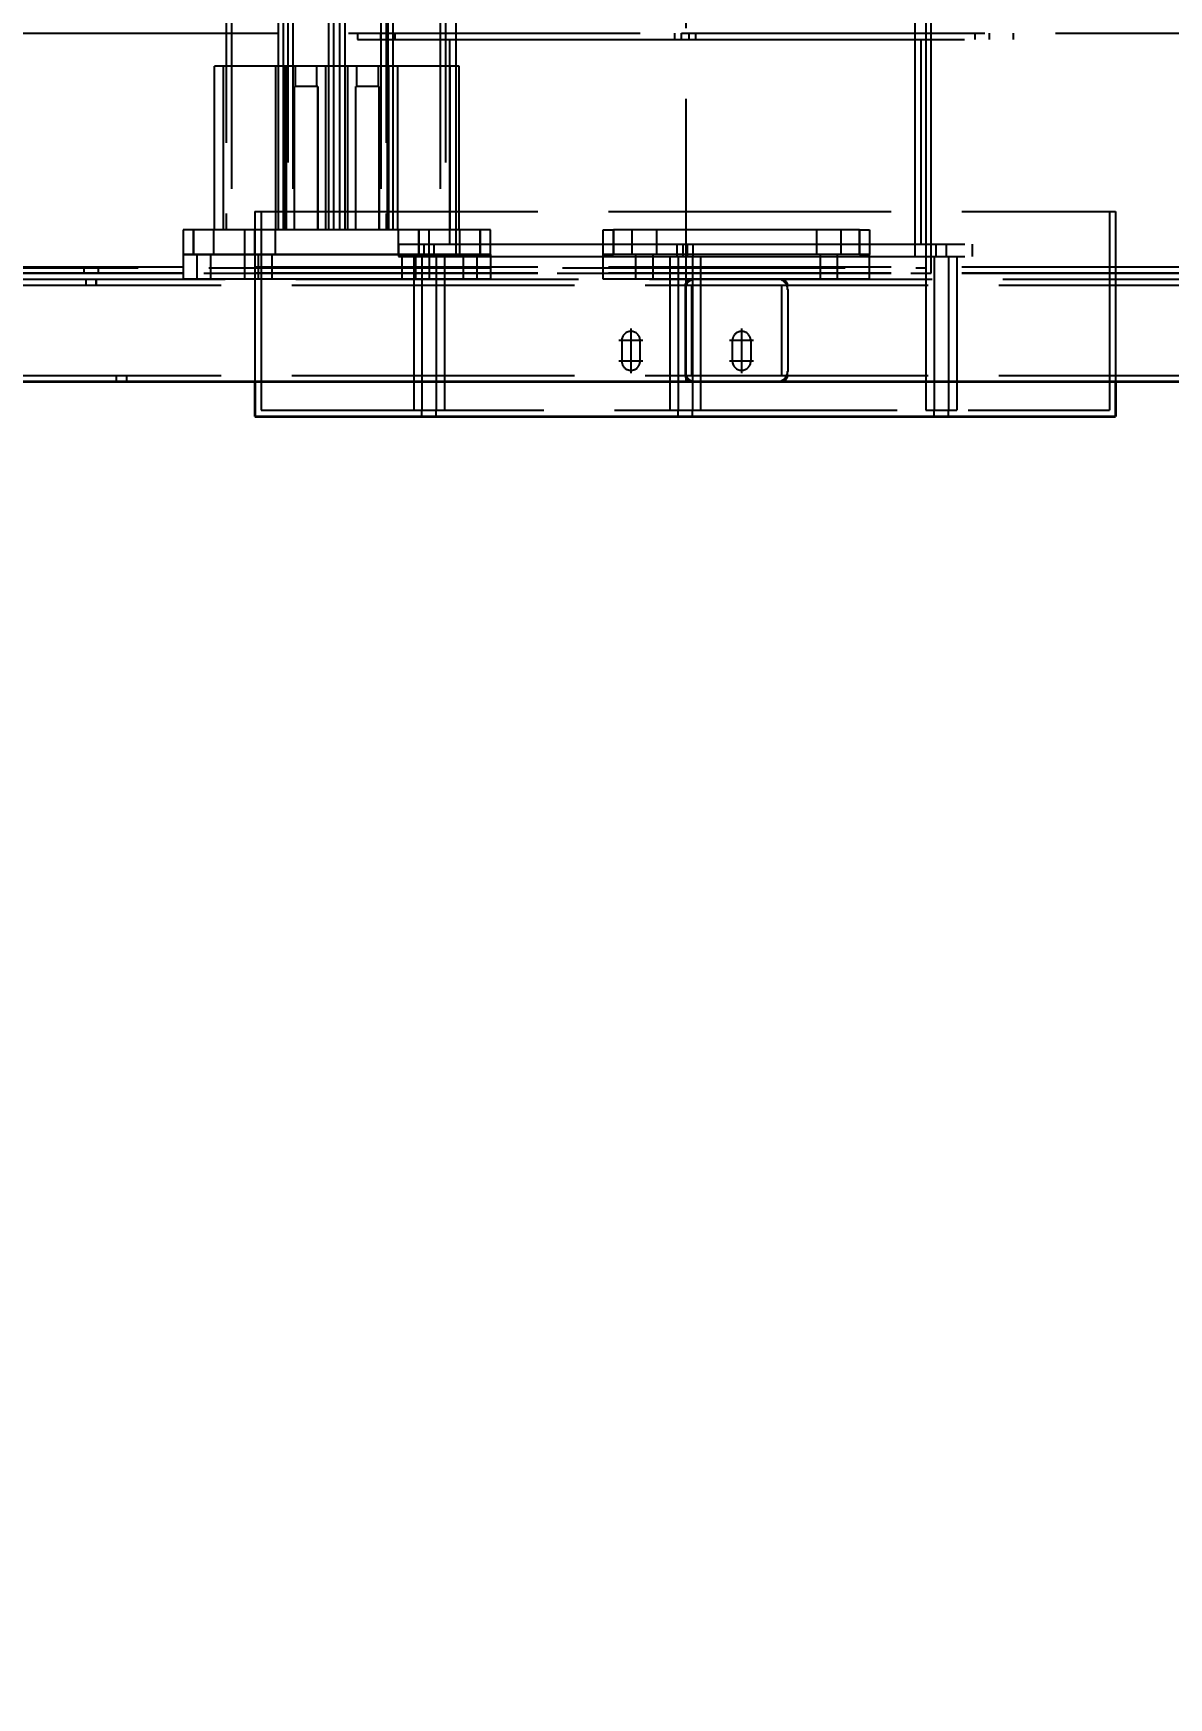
# Model space of a CAD drawing. Header units: millimetres. Extents: x -73083 to 81340, y -6859 to 6812.
# Drawn here: x -67817 to -67263, y -3688 to -2876 of the extents above; entities that cross this region are included whole.
import ezdxf

# ---------------------------------------------------------------- set-up
doc = ezdxf.new("R2010")
doc.units = ezdxf.units.MM
doc.linetypes.add('AM_ISO02W050', pattern=[7.5, 6, -1.5])
doc.linetypes.add('AM_ISO08W050', pattern=[18, 12, -1.5, 3, -1.5])
doc.layers.add('AM_7', color=2, linetype='AM_ISO08W050', lineweight=25)
doc.layers.add('AM_HID', color=1, linetype='AM_ISO02W050', lineweight=25)
doc.layers.add('word_dim', color=253, linetype='Continuous')
doc.styles.get("Standard").update_dxf_attribs({"font": 'romans.shx', "bigfont": 'bigfont.shx'})
doc.dimstyles.new('STANDARD 1-23', dxfattribs={"dimscale": 23, "dimtxt": 3.5, "dimasz": 3, "dimexe": 1, "dimexo": 0, "dimgap": 1, "dimtad": 3, "dimdsep": 46, "dimtxsty": 'Standard', "dimblk1": 'OPEN', "dimblk2": 'OPEN', "dimsah": 1, "dimcen": 0, "dimclrd": 256, "dimclre": 256, "dimclrt": 3, "dimazin": 2, "dimtfac": 1, "dimtmove": 0, "dimatfit": 3, "dimldrblk": 'OPEN', "dimfxl": 0, "dimtolj": 1, "dimtzin": 0, "dimlwd": 13, "dimlwe": 13, "dimarcsym": 0})

# ---------------------------------------------------------------- blocks, each defined once
blk = doc.blocks.new('_Open')
at = {"color": 0, "lineweight": -2}
for p, q in [((-1, 0.167), (0, 0)), ((-1, -0.167), (0, 0)), ((0, 0), (-1, 0))]:
    blk.add_line(p, q, dxfattribs=at)
blk = doc.blocks.new('*D1040')
at = {"layer": 'DEFPOINTS', "color": 0, "ltscale": 2}
for p in [(-68078.92, -1592.68), (-70152.89, -5613.83), (-66959.98, -5613.83)]:
    blk.add_point(p, dxfattribs=at)
at = {"layer": 'word_dim', "lineweight": 13, "ltscale": 2}
for p, q in [((-68078.92, -1592.68), (-70175.89, -1592.68)), ((-70152.89, -1661.68), (-70152.89, -5544.83)), ((-66959.98, -5613.83), (-70175.89, -5613.83))]:
    blk.add_line(p, q, dxfattribs=at)
at = {"layer": 'word_dim', "lineweight": 13, "ltscale": 2, "xscale": 69, "yscale": 69, "zscale": 69}
for p, rotation in [((-70152.89, -1592.68), 90), ((-70152.89, -5613.83), 270)]:
    blk.add_blockref('_Open', p, dxfattribs=dict(at, rotation=rotation))
at = {"layer": 'word_dim', "color": 3, "ltscale": 2, "insert": (-70216.14, -3603.25), "char_height": 80.5, "attachment_point": 5, "rotation": 90}
blk.add_mtext('\\A1;4021.2', dxfattribs=at)

msp = doc.modelspace()

# ---------------------------------------------------------------- linework, layer by layer
at = {"color": 7, "lineweight": 35, "ltscale": 23}
for p, q in [((-68730.46154, -3045.67297), (-67110.46154, -3045.67102)), ((-67708.95916, -3045.67102), (-67708.95909, -3062.67639)), ((-67288.95916, -3045.67102), (-67288.95909, -3062.67395)), ((-67288.95763, -3045.6715), (-67288.95751, -3062.67346)), ((-67708.95909, -3062.67639), (-67288.95909, -3062.67395))]:
    msp.add_line(p, q, dxfattribs=at)
for centre, start, end in [((-67493.95745, -3040.67297), 268.5461849, 270.00005214), ((-67453.95745, -3040.67297), 270.00005214, 271.45391937)]:
    msp.add_arc(centre, 5, start, end, dxfattribs=at)
at = {"layer": 'AM_7', "ltscale": 23}
for p, q in [((-67525.45586, -3019.82043), (-67525.45586, -3031.52014)), ((-67471.4558, -3019.82971), (-67471.4558, -3031.52941)), ((-67519.60588, -3025.67004), (-67531.3059, -3025.67004)), ((-67525.45586, -3029.82043), (-67525.45586, -3041.52014)), ((-67465.60576, -3025.6798), (-67477.30577, -3025.6798)), ((-67471.45574, -3029.82971), (-67471.45574, -3041.52941)), ((-67519.60588, -3035.67004), (-67531.30584, -3035.67004)), ((-67465.60576, -3035.6798), (-67477.30577, -3035.6798))]:
    msp.add_line(p, q, dxfattribs=at)
at = {"layer": 'AM_HID', "ltscale": 23}
for p, q in [((-67381.41692, -2990.1759), (-67381.41533, -1595.17614)), ((-67720.45702, -1778.67175), (-67720.45595, -2971.6715)), ((-67697.45598, -2971.6715), (-67697.45702, -1778.67175)), ((-67694.95598, -2971.6715), (-67694.95702, -1778.67175)), ((-67690.46263, -1778.6715), (-67690.46154, -2971.6715)), ((-67672.95598, -2971.67199), (-67672.95702, -1778.67199)), ((-67670.45598, -2971.67199), (-67670.45702, -1778.67199)), ((-67667.46154, -2971.6715), (-67667.46263, -1778.6715)), ((-67647.45702, -1778.67199), (-67647.45598, -2971.67199)), ((-67641.48021, -2971.64367), (-67641.48125, -1778.64343)), ((-67618.48125, -1778.64343), (-67618.48021, -2971.64318)), ((-67722.95629, -2618.6715), (-67722.95595, -2971.6715)), ((-67644.95629, -2618.67199), (-67644.95598, -2971.67199)), ((-67610.9594, -2752.69104), (-67610.95867, -2875.69104)), ((-67386.9594, -2752.68957), (-67386.95867, -2875.68957)), ((-67692.96172, -2800.67199), (-67692.96154, -2971.6715)), ((-67664.96154, -2971.6715), (-67664.96172, -2800.67199)), ((-67643.98021, -2971.64367), (-67643.98034, -2800.67199)), ((-67615.98034, -2800.6715), (-67615.98021, -2971.64318)), ((-67498.45586, -3045.67004), (-67498.45604, -2800.67004)), ((-67498.45574, -3045.6798), (-67498.45604, -2800.6798)), ((-67378.91692, -2992.6759), (-67378.91674, -2800.6715)), ((-68180.71624, -2875.69396), (-66817.20147, -2875.68566)), ((-67658.96025, -2875.67639), (-67500.74889, -2875.67541)), ((-67658.96025, -2875.67639), (-67658.96019, -2878.67639)), ((-67658.95867, -2875.67541), (-67658.95867, -2878.67541)), ((-67647.45116, -2878.6759), (-67647.45116, -2875.6759)), ((-67647.44963, -2878.67541), (-67647.44963, -2875.67541)), ((-67640.45116, -2878.6759), (-67640.45116, -2875.6759)), ((-67640.44963, -2878.67541), (-67640.44963, -2875.67541)), ((-67610.96025, -2875.6759), (-67610.96019, -2878.6759)), ((-67610.95867, -2875.67541), (-67610.95867, -2878.67541)), ((-67504.08117, -2878.67541), (-67504.08117, -2875.67541)), ((-67504.07964, -2878.67395), (-67504.07964, -2875.67395)), ((-67500.83922, -2878.67541), (-67500.83928, -2875.67541)), ((-67500.8377, -2878.67492), (-67500.83776, -2875.67492)), ((-67500.74889, -2875.67541), (-67338.96025, -2875.67443)), ((-67497.08117, -2878.67541), (-67497.08117, -2875.67541)), ((-67497.07964, -2878.67395), (-67497.07964, -2875.67395)), ((-67493.83922, -2878.67492), (-67493.83928, -2875.67492)), ((-67493.8377, -2878.67492), (-67493.83776, -2875.67492)), ((-67386.96025, -2875.67443), (-67386.96019, -2878.67443)), ((-67386.95867, -2875.67395), (-67386.95867, -2878.67395)), ((-67357.46929, -2878.67443), (-67357.46929, -2875.67443)), ((-67357.46776, -2878.67395), (-67357.46776, -2875.67395)), ((-67350.46929, -2878.67443), (-67350.46929, -2875.67443)), ((-67350.46776, -2878.67395), (-67350.46776, -2875.67395)), ((-67338.96025, -2875.67443), (-67338.96019, -2878.67443)), ((-67338.95867, -2875.67346), (-67338.95867, -2878.67346)), ((-67658.96019, -2878.67639), (-67500.74883, -2878.67541)), ((-67613.96019, -2878.6759), (-67500.24578, -2878.67541)), ((-67613.96019, -2878.6759), (-67613.95958, -2978.6759)), ((-67613.95867, -2878.67541), (-67613.95806, -2978.67541)), ((-67610.96019, -2878.6759), (-67610.95958, -2978.6759)), ((-67610.95867, -2878.67541), (-67610.95806, -2978.67541)), ((-67500.74883, -2878.67541), (-67338.96019, -2878.67443)), ((-67500.24578, -2878.67541), (-67383.96019, -2878.67443)), ((-67386.96019, -2878.67443), (-67386.95958, -2978.67443)), ((-67386.95867, -2878.67395), (-67386.95806, -2978.67395)), ((-67383.96019, -2878.67443), (-67383.95958, -2978.67443)), ((-67383.95867, -2878.67395), (-67383.95806, -2978.67395)), ((-67708.95604, -2891.6715), (-67728.70604, -2891.6715)), ((-67728.70595, -2971.6715), (-67728.70604, -2891.6715)), ((-67724.30596, -2971.6715), (-67724.30602, -2891.6715)), ((-67698.71465, -2891.6715), (-67708.95604, -2891.6715)), ((-67678.96166, -2891.6715), (-67698.71166, -2891.6715)), ((-67698.71154, -2971.6715), (-67698.71166, -2891.6715)), ((-67694.31157, -2971.6715), (-67694.31163, -2891.6715)), ((-67693.60595, -2971.6715), (-67693.60601, -2891.6715)), ((-67689.20604, -2901.6715), (-67689.20604, -2891.6715)), ((-67659.21166, -2891.6715), (-67678.96166, -2891.6715)), ((-67678.70604, -2901.6715), (-67678.70604, -2891.6715)), ((-67674.30596, -2971.6715), (-67674.30602, -2891.6715)), ((-67663.61156, -2971.6715), (-67663.61162, -2891.6715)), ((-67658.95604, -2891.6715), (-67659.21471, -2891.6715)), ((-67659.2116, -2901.6715), (-67659.21166, -2891.6715)), ((-67648.71465, -2891.6715), (-67658.95604, -2891.6715)), ((-67628.96166, -2891.6715), (-67648.71166, -2891.6715)), ((-67648.7116, -2901.6715), (-67648.71166, -2891.6715)), ((-67644.31157, -2971.6715), (-67644.31163, -2891.6715)), ((-67643.60595, -2971.6715), (-67643.60601, -2891.6715)), ((-67639.20598, -2971.6715), (-67639.20604, -2891.6715)), ((-67609.21166, -2891.6715), (-67628.96166, -2891.6715)), ((-67613.61156, -2971.6715), (-67613.61162, -2891.6715)), ((-67609.21154, -2971.6715), (-67609.21166, -2891.6715)), ((-67678.29674, -2901.6715), (-67689.61534, -2901.6715)), ((-67689.61528, -2971.6715), (-67689.61534, -2901.6715)), ((-67689.61528, -2971.6715), (-67689.61534, -2901.6715)), ((-67678.29674, -2901.6715), (-67678.29668, -2971.6715)), ((-67678.29668, -2971.6715), (-67678.29674, -2901.6715)), ((-67648.3023, -2901.6715), (-67659.62096, -2901.6715)), ((-67659.6209, -2971.6715), (-67659.62096, -2901.6715)), ((-67659.62084, -2971.6715), (-67659.6209, -2901.6715)), ((-67648.3023, -2901.6715), (-67648.30223, -2971.6715)), ((-67648.30223, -2971.6715), (-67648.3023, -2901.6715)), ((-67708.95971, -2962.67639), (-67288.95971, -2962.67395)), ((-67708.95971, -2962.67639), (-67708.95916, -3045.67102)), ((-67708.95818, -2962.6759), (-67708.95751, -3062.6759)), ((-67705.95971, -2962.67639), (-67705.95909, -3059.67639)), ((-67705.95818, -2962.6759), (-67705.95757, -3059.6759)), ((-67291.95971, -2962.67395), (-67291.95909, -3059.67395)), ((-67291.95818, -2962.67346), (-67291.95757, -3059.67346)), ((-67288.95971, -2962.67395), (-67288.95916, -3045.67102)), ((-67288.95818, -2962.67346), (-67288.95763, -3045.6715)), ((-67738.95595, -2971.6715), (-67743.95595, -2971.6715)), ((-67743.95595, -2971.6715), (-67743.95595, -2983.6715)), ((-67738.95598, -2971.67199), (-67738.95595, -2983.67199)), ((-67713.96465, -2971.6715), (-67738.95595, -2971.6715)), ((-67738.95592, -2983.6715), (-67738.95595, -2971.6715)), ((-67738.95595, -2983.6715), (-67738.95595, -2971.6715)), ((-67738.95595, -2983.67199), (-67738.95595, -2971.67199)), ((-67728.95595, -2983.6715), (-67728.95595, -2971.6715)), ((-67728.95595, -2983.67199), (-67728.95595, -2971.67199)), ((-67711.95061, -2971.6715), (-67724.30596, -2971.6715)), ((-67711.68718, -2971.6715), (-67722.95595, -2971.6715)), ((-67708.9616, -2971.6715), (-67713.9616, -2971.6715)), ((-67713.9616, -2971.6715), (-67713.9616, -2983.6715)), ((-67598.9616, -2971.6715), (-67708.9616, -2971.6715)), ((-67708.9616, -2983.6715), (-67708.9616, -2971.6715)), ((-67708.9616, -2983.6715), (-67708.9616, -2971.6715)), ((-67708.96154, -2971.6715), (-67708.96154, -2983.6715)), ((-67708.96154, -2983.6715), (-67708.96154, -2971.6715)), ((-67698.9616, -2983.6715), (-67698.9616, -2971.6715)), ((-67698.96154, -2983.6715), (-67698.96154, -2971.6715)), ((-67678.9616, -2971.6715), (-67694.31157, -2971.6715)), ((-67664.96154, -2971.6715), (-67692.96154, -2971.6715)), ((-67663.61156, -2971.6715), (-67678.9616, -2971.6715)), ((-67644.95598, -2971.67199), (-67672.95598, -2971.67199)), ((-67628.9616, -2971.6715), (-67644.31157, -2971.6715)), ((-67615.98021, -2971.64318), (-67643.98021, -2971.64367)), ((-67638.95598, -2983.67199), (-67638.95598, -2971.67199)), ((-67638.95592, -2983.6715), (-67638.95592, -2971.6715)), ((-67613.61156, -2971.6715), (-67628.9616, -2971.6715)), ((-67628.95598, -2983.67199), (-67628.95598, -2971.67199)), ((-67628.95598, -2983.67199), (-67628.95598, -2971.67199)), ((-67628.95592, -2971.6715), (-67628.95592, -2983.6715)), ((-67628.95592, -2983.6715), (-67628.95592, -2971.6715)), ((-67623.95592, -2983.6715), (-67623.95592, -2971.6715)), ((-67608.9616, -2983.6715), (-67608.9616, -2971.6715)), ((-67608.96154, -2983.6715), (-67608.96154, -2971.6715)), ((-67593.9616, -2971.6715), (-67598.9616, -2971.6715)), ((-67598.9616, -2971.6715), (-67598.9616, -2983.6715)), ((-67598.9616, -2983.6715), (-67598.9616, -2971.6715)), ((-67598.96154, -2983.6715), (-67598.96154, -2971.6715)), ((-67598.96154, -2983.6715), (-67598.96154, -2971.6715)), ((-67593.9616, -2983.6715), (-67593.9616, -2971.6715)), ((-67538.95806, -2983.65051), (-67538.95806, -2971.65051)), ((-67538.95806, -2971.65051), (-67533.95806, -2971.65051)), ((-67413.95806, -2971.65051), (-67533.95806, -2971.65051)), ((-67533.95806, -2983.65051), (-67533.95806, -2971.65051)), ((-67533.95794, -2971.65051), (-67533.95794, -2983.65051)), ((-67524.95806, -2971.65051), (-67524.958, -2983.65051)), ((-67524.958, -2971.65051), (-67524.95794, -2983.65051)), ((-67512.95806, -2971.65051), (-67512.958, -2983.65051)), ((-67512.958, -2971.65051), (-67512.95794, -2983.65051)), ((-67434.95806, -2971.65051), (-67434.958, -2983.65051)), ((-67434.958, -2971.65051), (-67434.95794, -2983.65051)), ((-67422.95806, -2971.65051), (-67422.958, -2983.65051)), ((-67422.958, -2971.65051), (-67422.95794, -2983.65051)), ((-67413.95806, -2971.65051), (-67413.95806, -2983.65051)), ((-67413.95806, -2971.65051), (-67408.95806, -2971.65051)), ((-67413.95794, -2983.65051), (-67413.95794, -2971.65051)), ((-67408.95806, -2971.65051), (-67408.95806, -2983.65051)), ((-67638.95958, -2978.6759), (-67500.52465, -2978.67541)), ((-67638.95958, -2978.6759), (-67638.95958, -2984.6759)), ((-67638.95806, -2978.67541), (-67638.958, -2984.67541)), ((-67626.41027, -2984.6759), (-67626.41027, -2978.6759)), ((-67626.40868, -2984.67541), (-67626.40874, -2978.67541)), ((-67621.49327, -2984.6759), (-67621.49327, -2978.6759)), ((-67621.49169, -2984.67541), (-67621.49175, -2978.67541)), ((-67613.95958, -2978.6759), (-67500.24517, -2978.67541)), ((-67610.95958, -2978.6759), (-67610.95958, -2984.6759)), ((-67610.95806, -2978.67541), (-67610.958, -2984.67541)), ((-67502.81542, -2984.67541), (-67502.81548, -2978.67541)), ((-67502.81389, -2984.67395), (-67502.81395, -2978.67395)), ((-67500.52465, -2978.67541), (-67358.95958, -2978.67443)), ((-67500.24517, -2978.67541), (-67383.95958, -2978.67443)), ((-67500.02068, -2984.67541), (-67500.02074, -2978.67541)), ((-67500.01915, -2984.67492), (-67500.01915, -2978.67492)), ((-67497.89843, -2984.67541), (-67497.89849, -2978.67541)), ((-67497.8969, -2984.67395), (-67497.89696, -2978.67395)), ((-67495.10369, -2984.67541), (-67495.10369, -2978.67541)), ((-67495.10216, -2984.67492), (-67495.10216, -2978.67492)), ((-67386.95958, -2978.67443), (-67386.95958, -2984.67443)), ((-67386.95806, -2978.67395), (-67386.958, -2984.67395)), ((-67376.42589, -2984.67443), (-67376.42589, -2978.67443)), ((-67376.4243, -2984.67395), (-67376.42437, -2978.67395)), ((-67371.50884, -2984.67443), (-67371.5089, -2978.67443)), ((-67371.50731, -2984.67395), (-67371.50737, -2978.67395)), ((-67358.95958, -2978.67443), (-67358.95958, -2984.67443)), ((-67358.95806, -2978.67395), (-67358.958, -2984.67395)), ((-67743.95595, -2983.6715), (-67738.95592, -2983.6715)), ((-67743.95592, -2983.69348), (-67743.95592, -2995.69348)), ((-67623.95592, -2983.69348), (-67743.95592, -2983.69348)), ((-67738.95592, -2983.6715), (-67713.96465, -2983.6715)), ((-67737.27944, -2983.69348), (-67737.27944, -2995.69348)), ((-67737.27944, -2983.69348), (-67737.27944, -2995.69348)), ((-67730.63247, -2983.69348), (-67730.63243, -2995.69348)), ((-67730.63243, -2983.69348), (-67730.63243, -2995.69348)), ((-67713.9616, -2983.6715), (-67713.9616, -2995.6715)), ((-67593.9616, -2983.6715), (-67713.9616, -2983.6715)), ((-67713.9616, -2983.6715), (-67708.9616, -2983.6715)), ((-67708.9616, -2983.6715), (-67598.9616, -2983.6715)), ((-67707.28508, -2983.6715), (-67707.28508, -2995.6715)), ((-67707.28502, -2983.6715), (-67707.28502, -2995.6715)), ((-67700.63805, -2983.6715), (-67700.63805, -2995.6715)), ((-67700.63805, -2983.6715), (-67700.63799, -2995.6715)), ((-67638.95958, -2984.6759), (-67500.52465, -2984.67541)), ((-67637.27947, -2983.69348), (-67637.27947, -2995.69348)), ((-67637.27947, -2983.69348), (-67637.27941, -2995.69348)), ((-67631.45958, -2984.6759), (-67616.45958, -2984.6759)), ((-67631.45958, -2984.6759), (-67631.45909, -3059.6759)), ((-67631.458, -2984.67541), (-67631.45757, -3059.67541)), ((-67630.63243, -2983.69348), (-67630.63243, -2995.69348)), ((-67630.63243, -2983.69348), (-67630.63243, -2995.69348)), ((-67627.45958, -2984.6759), (-67627.45909, -3059.6759)), ((-67627.458, -2984.67541), (-67627.45757, -3059.67541)), ((-67623.95592, -2983.69348), (-67623.95592, -2995.69348)), ((-67620.45958, -2984.6759), (-67620.45909, -3059.6759)), ((-67620.458, -2984.67541), (-67620.45757, -3059.67541)), ((-67616.45958, -2984.6759), (-67616.45909, -3059.6759)), ((-67616.458, -2984.67541), (-67616.45757, -3059.67541)), ((-67607.28508, -2983.6715), (-67607.28508, -2995.6715)), ((-67607.28502, -2983.6715), (-67607.28502, -2995.6715)), ((-67600.63805, -2983.6715), (-67600.63799, -2995.6715)), ((-67600.63805, -2983.6715), (-67600.63805, -2995.6715)), ((-67598.9616, -2983.6715), (-67593.9616, -2983.6715)), ((-67593.9616, -2983.6715), (-67593.9616, -2995.6715)), ((-67538.95806, -2995.65051), (-67538.95806, -2983.65051)), ((-67408.95806, -2983.65051), (-67538.95806, -2983.65051)), ((-67538.95806, -2983.65051), (-67533.95806, -2983.65051)), ((-67413.95806, -2983.65051), (-67533.95806, -2983.65051)), ((-67523.14605, -2983.65051), (-67523.14598, -2995.65051)), ((-67523.14598, -2983.651), (-67523.14592, -2995.651)), ((-67514.77001, -2983.65051), (-67514.77001, -2995.65051)), ((-67514.76995, -2983.651), (-67514.76995, -2995.651)), ((-67506.45995, -2984.67541), (-67491.45995, -2984.67492)), ((-67506.45995, -2984.67541), (-67506.45946, -3059.67541)), ((-67506.45916, -2984.67541), (-67506.45873, -3059.67541)), ((-67506.45836, -2984.67395), (-67506.45794, -3059.67395)), ((-67506.45763, -2984.67492), (-67506.4572, -3059.67492)), ((-67502.45995, -2984.67541), (-67502.45946, -3059.67541)), ((-67502.45916, -2984.67541), (-67502.45873, -3059.67541)), ((-67502.45836, -2984.67395), (-67502.45794, -3059.67395)), ((-67502.45763, -2984.67492), (-67502.4572, -3059.67492)), ((-67500.52465, -2984.67541), (-67358.95958, -2984.67443)), ((-67495.45995, -2984.67492), (-67495.45946, -3059.67492)), ((-67495.45916, -2984.67541), (-67495.45873, -3059.67541)), ((-67495.45836, -2984.67395), (-67495.45794, -3059.67395)), ((-67495.45763, -2984.67492), (-67495.4572, -3059.67492)), ((-67491.45995, -2984.67492), (-67491.45946, -3059.67492)), ((-67491.45916, -2984.67492), (-67491.45873, -3059.67492)), ((-67491.45836, -2984.67395), (-67491.45794, -3059.67395)), ((-67491.45763, -2984.67492), (-67491.4572, -3059.67492)), ((-67433.14605, -2983.65051), (-67433.14598, -2995.65051)), ((-67433.14598, -2983.651), (-67433.14592, -2995.651)), ((-67424.77001, -2983.65051), (-67424.77001, -2995.65051)), ((-67424.76995, -2983.651), (-67424.76995, -2995.651)), ((-67413.95806, -2983.65051), (-67408.95806, -2983.65051)), ((-67408.95806, -2995.65051), (-67408.95806, -2983.65051)), ((-67381.45958, -2984.67443), (-67366.45958, -2984.67443)), ((-67381.45958, -2984.67443), (-67381.45909, -3059.67443)), ((-67381.458, -2984.67395), (-67381.45757, -3059.67395)), ((-67377.45958, -2984.67443), (-67377.45909, -3059.67443)), ((-67377.458, -2984.67395), (-67377.45757, -3059.67395)), ((-67370.45958, -2984.67443), (-67370.45909, -3059.67443)), ((-67370.458, -2984.67395), (-67370.45757, -3059.67395)), ((-67366.45958, -2984.67443), (-67366.45909, -3059.67443)), ((-67366.458, -2984.67395), (-67366.45757, -3059.67395)), ((-68723.96123, -2995.67199), (-67016.98027, -2995.67102)), ((-68398.96004, -2989.67395), (-67016.98125, -2989.66564)), ((-68398.96001, -2992.67395), (-67016.98125, -2992.66564)), ((-68398.95842, -2989.69445), (-66598.95855, -2989.68322)), ((-68398.95842, -2992.69445), (-67016.98247, -2992.68566)), ((-68078.91693, -2992.67541), (-67378.91692, -2992.6759)), ((-68076.41692, -2990.17541), (-67381.41692, -2990.1759)), ((-67792.46001, -2989.67053), (-67792.45998, -2992.67053)), ((-67792.45909, -2989.67053), (-67792.45909, -2992.67053)), ((-67792.45839, -2989.69055), (-67792.45839, -2992.69055)), ((-67792.45751, -2989.69348), (-67792.45748, -2992.69348)), ((-67791.41893, -2995.6715), (-67791.4189, -2998.6715)), ((-67791.41802, -2995.67297), (-67791.41802, -2998.67297)), ((-67791.41634, -2995.67248), (-67791.41634, -2998.66711)), ((-67791.41536, -2995.67199), (-67791.41539, -2998.66662)), ((-67786.50191, -2995.6715), (-67786.50191, -2998.6715)), ((-67786.50103, -2995.67297), (-67786.50103, -2998.67297)), ((-67786.49935, -2995.67248), (-67786.49935, -2998.66711)), ((-67786.49837, -2995.67199), (-67786.4984, -2998.66662)), ((-67785.46001, -2989.67053), (-67785.45998, -2992.67053)), ((-67785.45909, -2989.67053), (-67785.45909, -2992.67053)), ((-67785.45839, -2989.69055), (-67785.45839, -2992.69055)), ((-67785.45751, -2989.69348), (-67785.45748, -2992.69348)), ((-67623.95592, -2995.69348), (-67743.95592, -2995.69348)), ((-67593.9616, -2995.6715), (-67713.9616, -2995.6715)), ((-67408.95806, -2995.65051), (-67538.95806, -2995.65051)), ((-68725.96123, -2998.67199), (-66271.96099, -2998.67004)), ((-67498.96923, -2998.67395), (-67498.96923, -3000.67102)), ((-67498.95751, -3000.67297), (-67498.95745, -3040.67297)), ((-67495.95751, -2998.67297), (-67495.95745, -3042.67297)), ((-67451.95751, -2998.67297), (-67451.95745, -3042.67297)), ((-67448.96923, -3000.67102), (-67448.96923, -2998.67346)), ((-67448.95751, -3000.67297), (-67448.95745, -3040.67297)), ((-67529.95586, -3025.67004), (-67529.95586, -3035.67004)), ((-67520.95586, -3035.67004), (-67520.95586, -3025.67004)), ((-67475.95574, -3035.6798), (-67475.9558, -3025.6798)), ((-67466.9558, -3025.6798), (-67466.95574, -3035.6798)), ((-68725.96117, -3042.67199), (-66271.96099, -3042.67004)), ((-67776.42467, -3045.67053), (-67776.42467, -3042.67297)), ((-67776.42257, -3045.66906), (-67776.42257, -3042.6715)), ((-67776.41646, -3045.66027), (-67776.41643, -3042.66711)), ((-67776.41555, -3045.66027), (-67776.41555, -3042.66662)), ((-67771.50768, -3045.67053), (-67771.50768, -3042.67297)), ((-67771.50557, -3045.66906), (-67771.50557, -3042.6715)), ((-67771.49944, -3045.66027), (-67771.49944, -3042.66711)), ((-67771.49855, -3045.66027), (-67771.49852, -3042.66662)), ((-67498.96917, -3040.67199), (-67498.96917, -3042.67395)), ((-67448.96917, -3042.67346), (-67448.96917, -3040.67199)), ((-67705.95909, -3059.67639), (-67291.95909, -3059.67395)), ((-67631.45909, -3059.6759), (-67616.45909, -3059.6759)), ((-67627.45909, -3062.6759), (-67627.45909, -3059.6759)), ((-67627.45751, -3062.67541), (-67627.45757, -3059.67541)), ((-67620.45909, -3062.6759), (-67620.45909, -3059.6759)), ((-67620.45751, -3062.67541), (-67620.45757, -3059.67541)), ((-67506.45946, -3059.67541), (-67491.45946, -3059.67492)), ((-67502.45946, -3062.67541), (-67502.45946, -3059.67541)), ((-67502.45873, -3062.67541), (-67502.45873, -3059.67541)), ((-67502.45794, -3062.67395), (-67502.45794, -3059.67395)), ((-67502.45714, -3062.67492), (-67502.4572, -3059.67492)), ((-67495.45946, -3062.67492), (-67495.45946, -3059.67492)), ((-67495.45873, -3062.67541), (-67495.45873, -3059.67541)), ((-67495.45794, -3062.67395), (-67495.45794, -3059.67395)), ((-67495.45714, -3062.67492), (-67495.4572, -3059.67492)), ((-67381.45909, -3059.67443), (-67366.45909, -3059.67443)), ((-67377.45909, -3062.67443), (-67377.45909, -3059.67443)), ((-67377.45751, -3062.67395), (-67377.45757, -3059.67395)), ((-67370.45909, -3062.67443), (-67370.45909, -3059.67443)), ((-67370.45751, -3062.67395), (-67370.45757, -3059.67395))]:
    msp.add_line(p, q, dxfattribs=at)
for centre, radius, start, end in [((-67495.96923, -2998.67395), 3, 90.00005032, 180.00004963), ((-67493.95751, -3000.67297), 5, 90.00005032, 180.00004963), ((-67453.95751, -3000.67297), 5, 0.00005143, 90.00005032), ((-67451.96923, -2998.67346), 3, 0.00005143, 90.00005032), ((-67525.45586, -3025.67004), 4.5, 0.00005143, 180.00004963), ((-67471.4558, -3025.6798), 4.5, 0.00007471, 180.00007695), ((-67525.45586, -3035.67004), 4.5, 180.00004963, 0.00005143), ((-67471.45574, -3035.6798), 4.5, 180.00007695, 0.00007471), ((-67495.96917, -3042.67395), 3, 180.00004963, 270.00005214), ((-67493.95745, -3040.67297), 5, 180.00004963, 268.5461849), ((-67453.95745, -3040.67297), 5, 271.45391937, 0.00005143), ((-67451.96917, -3042.67346), 3, 270.00005214, 0.00005143)]:
    msp.add_arc(centre, radius, start, end, dxfattribs=at)

# ---------------------------------------------------------------- dimensions: what is measured, and where the dimension line sits
at = {"layer": 'word_dim', "ltscale": 2}
dim = msp.add_linear_dim(base=(-70152.88579, -5613.83157), p1=(-68078.91532, -1592.67541), p2=(-66959.97977, -5613.83157), angle=90, dimstyle='STANDARD 1-23', override={"dimdec": 1}, dxfattribs=at)
dim.commit()
dim.dimension.update_dxf_attribs({"geometry": '*D1040', "text_midpoint": (-70216.13579, -3603.25349)})

doc.saveas('drawing.dxf')
